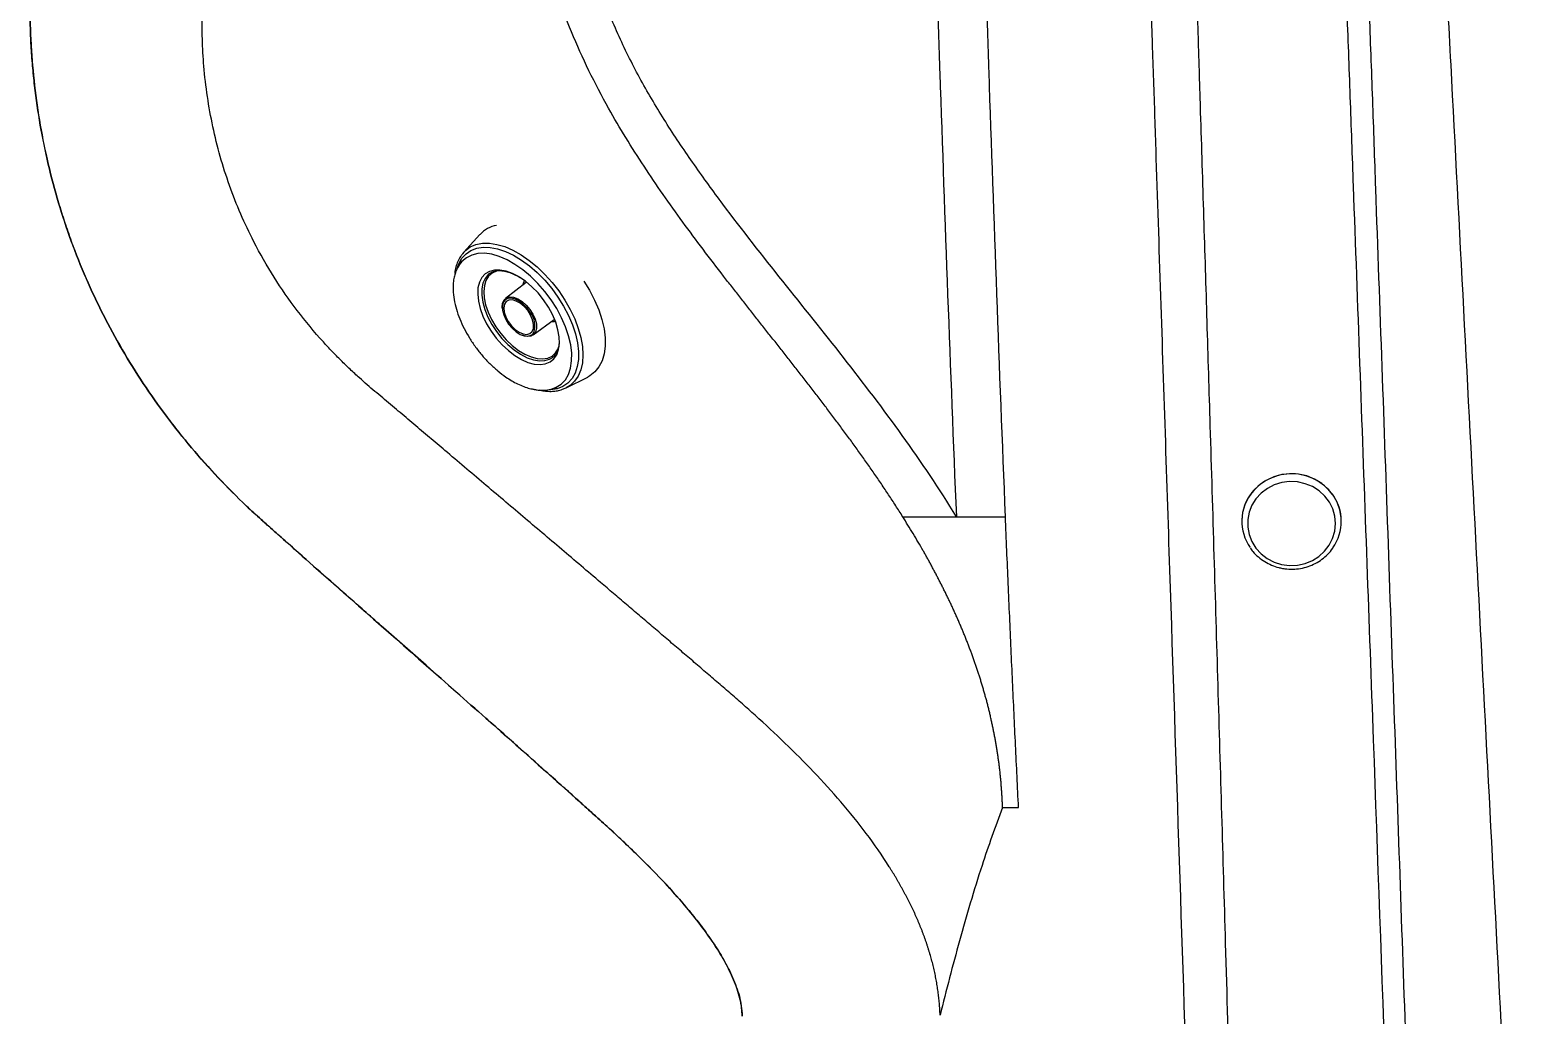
# Model space of a CAD drawing. Extents: x 527 to 611, y 788 to 934.
# Drawn here: x 567.49 to 582.51, y 831.64 to 841.52 of the extents above; entities that cross this region are included whole.
import ezdxf

# ---------------------------------------------------------------- set-up
doc = ezdxf.new("R2010")
doc.units = 0
doc.header["$MEASUREMENT"] = 0
doc.layers.add('1', color=4, linetype='Continuous')
doc.layers.add('GEOMETRY', color=3, linetype='Continuous', lineweight=25)

# ---------------------------------------------------------------- blocks, each defined once
blk = doc.blocks.new('2026_FLAIR')
at = {"layer": 'GEOMETRY'}
for p, q in [((44.938, 36.111), (44.776, 35.933)), ((44.776, 35.933), (44.763, 35.916)), ((44.751, 35.842), (44.721, 35.791)), ((45.032, 35.717), (45.028, 35.714)), ((45.402, 35.629), (45.194, 35.469)), ((45.396, 35.64), (45.339, 35.679)), ((45.406, 35.632), (45.402, 35.629)), ((45.472, 35.102), (45.683, 35.258)), ((45.683, 35.258), (45.687, 35.261)), ((45.662, 34.874), (45.667, 34.877)), ((45.653, 34.558), (45.71, 34.573)), ((45.783, 34.564), (45.804, 34.572)), ((45.804, 34.572), (46.02, 34.68)), ((52.585, 33.241), (52.585, 33.24)), ((53.584, 33.224), (53.584, 33.225))]:
    blk.add_line(p, q, dxfattribs=at)
at = {"layer": 'GEOMETRY', "flags": 128}
for points in [[(45.368, 35.755), (45.289, 35.81), (45.21, 35.855), (45.131, 35.889), (45.056, 35.911), (44.983, 35.921), (44.916, 35.918), (44.855, 35.904), (44.802, 35.877), (44.756, 35.839), (44.72, 35.791), (44.694, 35.732), (44.69, 35.72)], [(44.712, 35.782), (44.725, 35.816), (44.756, 35.871), (44.798, 35.916), (44.847, 35.95), (44.905, 35.972), (44.97, 35.982), (45.04, 35.98), (45.115, 35.966), (45.194, 35.939), (45.274, 35.902), (45.355, 35.853), (45.435, 35.795), (45.513, 35.727), (45.588, 35.651), (45.658, 35.569), (45.721, 35.482), (45.778, 35.391), (45.827, 35.298), (45.867, 35.205), (45.897, 35.112), (45.917, 35.022), (45.927, 34.937), (45.927, 34.857), (45.915, 34.784), (45.894, 34.719), (45.862, 34.664), (45.821, 34.619), (45.771, 34.585), (45.714, 34.563), (45.649, 34.553), (45.647, 34.552)], [(44.776, 35.933), (44.792, 35.949), (44.841, 35.985), (44.898, 36.01), (44.963, 36.023), (45.033, 36.023), (45.108, 36.011), (45.187, 35.988), (45.269, 35.953), (45.351, 35.907), (45.433, 35.85), (45.513, 35.784), (45.59, 35.71), (45.663, 35.629), (45.73, 35.543), (45.791, 35.452), (45.844, 35.358), (45.889, 35.263), (45.925, 35.168), (45.951, 35.075), (45.966, 34.986), (45.971, 34.901), (45.966, 34.823), (45.95, 34.752), (45.924, 34.69), (45.888, 34.638), (45.843, 34.596), (45.804, 34.572)], [(45.339, 35.679), (45.33, 35.685), (45.264, 35.719), (45.2, 35.742), (45.139, 35.753), (45.083, 35.752), (45.033, 35.739), (44.99, 35.714), (44.957, 35.677), (44.932, 35.63), (44.918, 35.574), (44.915, 35.511), (44.922, 35.441), (44.94, 35.368), (44.967, 35.292), (45.004, 35.215), (45.05, 35.141), (45.102, 35.07), (45.16, 35.004), (45.223, 34.946), (45.288, 34.896), (45.354, 34.856), (45.419, 34.827), (45.482, 34.81), (45.541, 34.805), (45.594, 34.812), (45.641, 34.832), (45.679, 34.862), (45.708, 34.904), (45.727, 34.956), (45.736, 35.016), (45.736, 35.017)], [(45.144, 35.75), (45.104, 35.742), (45.06, 35.722), (45.025, 35.691), (44.998, 35.649), (44.982, 35.598), (44.976, 35.538), (44.981, 35.473), (44.995, 35.403)], [(45.467, 34.56), (45.513, 34.552), (45.583, 34.548), (45.647, 34.556), (45.704, 34.577), (45.754, 34.609), (45.795, 34.653), (45.826, 34.706), (45.847, 34.77), (45.858, 34.841), (45.859, 34.92), (45.849, 35.004), (45.828, 35.092), (45.798, 35.183), (45.758, 35.275), (45.709, 35.366), (45.652, 35.454), (45.588, 35.539), (45.519, 35.618), (45.445, 35.691), (45.368, 35.755)], [(45.028, 35.714), (45.021, 35.708), (44.989, 35.67), (44.968, 35.622), (44.957, 35.565), (44.956, 35.501), (44.966, 35.431), (44.987, 35.357), (45.018, 35.282), (45.057, 35.207), (45.105, 35.135), (45.159, 35.067), (45.218, 35.006), (45.281, 34.952), (45.346, 34.908), (45.411, 34.874), (45.474, 34.852), (45.534, 34.842), (45.589, 34.845), (45.637, 34.86), (45.662, 34.874)], [(45.373, 35.618), (45.372, 35.613), (45.371, 35.605)], [(45.372, 35.609), (45.372, 35.611), (45.384, 35.649)], [(45.736, 35.017), (45.734, 35.082), (45.721, 35.154), (45.699, 35.229), (45.666, 35.306), (45.625, 35.381), (45.576, 35.454), (45.521, 35.523), (45.46, 35.585), (45.396, 35.64)], [(45.982, 35.642), (46.038, 35.55), (46.088, 35.452), (46.13, 35.354), (46.161, 35.257), (46.183, 35.163), (46.194, 35.073), (46.194, 34.989), (46.184, 34.911), (46.163, 34.842), (46.132, 34.782), (46.092, 34.732), (46.042, 34.693), (46.02, 34.68)], [(45.163, 35.364), (45.161, 35.382), (45.165, 35.422), (45.18, 35.454), (45.204, 35.475), (45.237, 35.484), (45.275, 35.481), (45.317, 35.466), (45.36, 35.439), (45.402, 35.402), (45.439, 35.359), (45.47, 35.31), (45.492, 35.26), (45.504, 35.212), (45.505, 35.168), (45.496, 35.132), (45.476, 35.105), (45.448, 35.09), (45.412, 35.087), (45.371, 35.096), (45.363, 35.1)], [(45.443, 35.328), (45.411, 35.372), (45.373, 35.411), (45.332, 35.441), (45.291, 35.462), (45.252, 35.471), (45.218, 35.468), (45.191, 35.453), (45.172, 35.429)], [(45.221, 35.238), (45.254, 35.194), (45.292, 35.157), (45.332, 35.129), (45.373, 35.112), (45.409, 35.108), (45.44, 35.116), (45.462, 35.137), (45.475, 35.168), (45.476, 35.208), (45.466, 35.253), (45.446, 35.3), (45.417, 35.346), (45.382, 35.387), (45.342, 35.42), (45.301, 35.442), (45.263, 35.453), (45.228, 35.451), (45.202, 35.436), (45.184, 35.41), (45.177, 35.374), (45.182, 35.331), (45.197, 35.285), (45.221, 35.238)], [(44.995, 35.403), (45.02, 35.33), (45.054, 35.256), (45.097, 35.184), (45.147, 35.116), (45.202, 35.052), (45.262, 34.996), (45.324, 34.947), (45.388, 34.909), (45.451, 34.882), (45.511, 34.866), (45.567, 34.862), (45.618, 34.87), (45.662, 34.89), (45.697, 34.922), (45.723, 34.964), (45.731, 34.985)], [(45.172, 35.429), (45.172, 35.428), (45.163, 35.393), (45.164, 35.351), (45.176, 35.305), (45.197, 35.257), (45.226, 35.211), (45.262, 35.169), (45.301, 35.134), (45.343, 35.108), (45.383, 35.094), (45.42, 35.091), (45.451, 35.099), (45.454, 35.101)], [(45.698, 35.236), (45.686, 35.234), (45.655, 35.234)], [(45.454, 35.101), (45.474, 35.12), (45.478, 35.126)], [(53.584, 33.225), (53.583, 33.266), (53.57, 33.346), (53.543, 33.423), (53.503, 33.494), (53.45, 33.557), (53.388, 33.612), (53.316, 33.655), (53.238, 33.687), (53.155, 33.705), (53.07, 33.71), (52.986, 33.701), (52.905, 33.678), (52.828, 33.643), (52.76, 33.596), (52.7, 33.538), (52.652, 33.472), (52.615, 33.399), (52.593, 33.321), (52.585, 33.241)], [(52.985, 32.8), (53.063, 32.79), (53.143, 32.793), (53.22, 32.81), (53.293, 32.839), (53.359, 32.88), (53.416, 32.932), (53.463, 32.993), (53.497, 33.061), (53.518, 33.134), (53.526, 33.209), (53.519, 33.284), (53.498, 33.357), (53.464, 33.425), (53.417, 33.486), (53.36, 33.538), (53.294, 33.58), (53.221, 33.61), (53.144, 33.627), (53.065, 33.631), (52.987, 33.621), (52.911, 33.598), (52.842, 33.562), (52.78, 33.515), (52.727, 33.459), (52.687, 33.394), (52.659, 33.324), (52.644, 33.249), (52.644, 33.174), (52.658, 33.1), (52.686, 33.029), (52.726, 32.964), (52.778, 32.907), (52.84, 32.86), (52.91, 32.824), (52.985, 32.8)]]:
    blk.add_lwpolyline(points, dxfattribs=at)
at = {"layer": 'GEOMETRY'}
for centre, radius, start, end in [((45.153, 35.913), 0.292, 99.3693, 137.3037), ((45.277, 35.195), 0.213, 341.1068, 38.5606), ((53.084, 33.196), 0.513, 36.7497, 140.8872), ((53.044, 33.233), 0.459, 141.2918, 215.1865), ((53.125, 33.232), 0.459, 324.674, 36.293)]:
    blk.add_arc(centre, radius, start, end, dxfattribs=at)
for points, knots in [([(50.213, 33.278), (50.182, 34.022), (50.154, 34.767), (50.099, 36.256), (50.073, 37), (50.045, 37.838), (50.042, 37.931), (50.036, 38.117), (50.033, 38.21), (50.028, 38.35), (50.027, 38.396), (50.024, 38.489), (50.022, 38.536), (50.017, 38.675), (50.014, 38.768), (50.007, 38.954), (50.003, 39.047), (49.996, 39.234), (49.992, 39.327), (49.987, 39.466), (49.985, 39.513), (49.981, 39.606), (49.98, 39.652), (49.976, 39.745), (49.974, 39.792), (49.969, 39.885), (49.967, 39.931), (49.963, 40.024), (49.961, 40.071), (49.957, 40.164), (49.955, 40.21), (49.952, 40.303), (49.949, 40.35), (49.945, 40.443), (49.943, 40.489), (49.938, 40.582), (49.936, 40.629), (49.932, 40.722), (49.93, 40.768), (49.923, 40.908), (49.918, 41.001), (49.895, 41.466), (49.877, 41.838), (49.859, 42.21)], [0, 0, 0, 0, 0.25, 0.25, 0.5, 0.5, 0.53125, 0.53125, 0.5625, 0.5625, 0.578125, 0.578125, 0.59375, 0.59375, 0.625, 0.625, 0.65625, 0.65625, 0.6875, 0.6875, 0.703125, 0.703125, 0.71875, 0.71875, 0.734375, 0.734375, 0.75, 0.75, 0.765625, 0.765625, 0.78125, 0.78125, 0.796875, 0.796875, 0.8125, 0.8125, 0.828125, 0.828125, 0.84375, 0.84375, 0.875, 0.875, 1, 1, 1, 1]), ([(49.362, 42.186), (49.38, 41.815), (49.399, 41.444), (49.422, 40.98), (49.427, 40.887), (49.434, 40.748), (49.436, 40.702), (49.44, 40.609), (49.442, 40.563), (49.447, 40.47), (49.449, 40.424), (49.454, 40.331), (49.456, 40.284), (49.459, 40.192), (49.461, 40.145), (49.465, 40.052), (49.467, 40.006), (49.471, 39.913), (49.474, 39.867), (49.478, 39.774), (49.48, 39.728), (49.484, 39.635), (49.486, 39.589), (49.489, 39.496), (49.491, 39.449), (49.497, 39.31), (49.501, 39.217), (49.508, 39.032), (49.511, 38.939), (49.518, 38.753), (49.521, 38.661), (49.527, 38.521), (49.528, 38.475), (49.532, 38.382), (49.533, 38.336), (49.538, 38.197), (49.541, 38.104), (49.547, 37.918), (49.55, 37.825), (49.579, 36.99), (49.605, 36.248), (49.66, 34.763), (49.689, 34.02), (49.72, 33.278)], [0, 0, 0, 0, 0.125, 0.125, 0.15625, 0.15625, 0.171875, 0.171875, 0.1875, 0.1875, 0.203125, 0.203125, 0.21875, 0.21875, 0.234375, 0.234375, 0.25, 0.25, 0.265625, 0.265625, 0.28125, 0.28125, 0.296875, 0.296875, 0.3125, 0.3125, 0.34375, 0.34375, 0.375, 0.375, 0.40625, 0.40625, 0.421875, 0.421875, 0.4375, 0.4375, 0.46875, 0.46875, 0.5, 0.5, 0.75, 0.75, 1, 1, 1, 1]), ([(49.362, 42.186), (49.38, 41.815), (49.399, 41.444), (49.422, 40.98), (49.427, 40.887), (49.434, 40.748), (49.436, 40.702), (49.44, 40.609), (49.442, 40.563), (49.447, 40.47), (49.449, 40.424), (49.454, 40.331), (49.456, 40.284), (49.459, 40.192), (49.461, 40.145), (49.465, 40.052), (49.467, 40.006), (49.471, 39.913), (49.474, 39.867), (49.478, 39.774), (49.48, 39.728), (49.484, 39.635), (49.486, 39.589), (49.489, 39.496), (49.491, 39.449), (49.497, 39.31), (49.501, 39.217), (49.508, 39.032), (49.511, 38.939), (49.518, 38.753), (49.521, 38.661), (49.527, 38.521), (49.528, 38.475), (49.532, 38.382), (49.533, 38.336), (49.538, 38.197), (49.541, 38.104), (49.547, 37.918), (49.55, 37.825), (49.579, 36.99), (49.605, 36.248), (49.66, 34.763), (49.689, 34.02), (49.72, 33.278)], [0, 0, 0, 0, 0.125, 0.125, 0.15625, 0.15625, 0.171875, 0.171875, 0.1875, 0.1875, 0.203125, 0.203125, 0.21875, 0.21875, 0.234375, 0.234375, 0.25, 0.25, 0.265625, 0.265625, 0.28125, 0.28125, 0.296875, 0.296875, 0.3125, 0.3125, 0.34375, 0.34375, 0.375, 0.375, 0.40625, 0.40625, 0.421875, 0.421875, 0.4375, 0.4375, 0.46875, 0.46875, 0.5, 0.5, 0.75, 0.75, 1, 1, 1, 1]), ([(54.685, 37.812), (54.664, 38.214), (54.643, 38.617), (54.611, 39.221), (54.6, 39.422), (54.579, 39.825), (54.569, 40.027), (54.558, 40.229)], [0.8185248, 0.8185248, 0.8185248, 0.8185248, 0.8685622, 0.8685622, 0.893581, 0.893581, 0.9185997, 0.9185997, 0.9185997, 0.9185997]), ([(49.182, 33.278), (49.17, 33.297), (49.147, 33.334), (49.111, 33.389), (49.076, 33.444), (49.04, 33.498), (49.004, 33.553), (48.967, 33.607), (48.93, 33.661), (48.893, 33.715), (48.856, 33.769), (48.818, 33.822), (48.78, 33.876), (48.742, 33.929), (48.704, 33.982), (48.666, 34.035), (48.627, 34.088), (48.588, 34.14), (48.549, 34.193), (48.51, 34.245), (48.471, 34.298), (48.431, 34.35), (48.392, 34.402), (48.352, 34.454), (48.312, 34.506), (48.272, 34.558), (48.232, 34.61), (48.192, 34.661), (48.152, 34.713), (48.112, 34.764), (48.071, 34.816), (48.031, 34.867), (47.991, 34.919), (47.95, 34.97), (47.91, 35.022), (47.869, 35.073), (47.828, 35.124), (47.788, 35.176), (47.747, 35.227), (47.707, 35.278), (47.666, 35.33), (47.626, 35.381), (47.585, 35.433), (47.545, 35.484), (47.505, 35.536), (47.465, 35.587), (47.424, 35.639), (47.328, 35.763), (47.177, 35.961), (46.973, 36.234), (46.775, 36.512), (46.583, 36.793), (46.4, 37.081), (46.213, 37.399), (46.028, 37.751), (45.853, 38.14), (45.705, 38.54), (45.598, 38.923), (45.527, 39.286), (45.497, 39.528), (45.485, 39.673), (45.482, 39.722), (45.479, 39.77), (45.476, 39.819), (45.475, 39.868), (45.473, 39.916), (45.473, 39.949), (45.473, 39.965)], [0, 0, 0, 0, 0.00841, 0.01682, 0.025229, 0.033639, 0.042049, 0.050458, 0.058868, 0.067277, 0.075687, 0.084097, 0.092508, 0.100918, 0.109329, 0.117739, 0.12615, 0.13456, 0.14297, 0.151379, 0.159789, 0.168199, 0.176608, 0.185018, 0.193427, 0.201837, 0.210246, 0.218656, 0.227065, 0.235475, 0.243884, 0.252294, 0.260704, 0.269113, 0.277523, 0.285933, 0.294343, 0.302752, 0.311162, 0.319572, 0.327982, 0.336392, 0.344802, 0.353212, 0.361622, 0.370031, 0.378441, 0.386851, 0.430651, 0.474453, 0.518257, 0.562052, 0.605853, 0.649651, 0.704397, 0.759138, 0.813878, 0.868612, 0.912405, 0.956197, 0.962454, 0.968711, 0.974969, 0.981227, 0.987486, 0.993744, 1, 1, 1, 1]), ([(49.72, 33.278), (49.551, 33.559), (49.368, 33.829), (48.987, 34.359), (48.789, 34.618), (48.386, 35.132), (48.181, 35.386), (47.774, 35.897), (47.572, 36.153), (47.279, 36.544), (47.183, 36.676), (46.997, 36.942), (46.906, 37.076), (46.731, 37.35), (46.648, 37.49), (46.49, 37.774), (46.416, 37.919), (46.313, 38.142), (46.28, 38.218), (46.234, 38.332), (46.218, 38.371), (46.189, 38.448), (46.175, 38.486), (46.106, 38.68), (46.06, 38.836), (45.984, 39.153), (45.955, 39.313), (45.925, 39.556), (45.918, 39.637), (45.911, 39.76), (45.909, 39.801), (45.907, 39.863), (45.907, 39.884), (45.906, 39.925), (45.906, 39.946), (45.906, 39.967)], [0, 0, 0, 0, 0.125, 0.125, 0.25, 0.25, 0.375, 0.375, 0.5, 0.5, 0.5625, 0.5625, 0.625, 0.625, 0.6875, 0.6875, 0.75, 0.75, 0.78125, 0.78125, 0.796875, 0.796875, 0.8125, 0.8125, 0.875, 0.875, 0.9375, 0.9375, 0.96875, 0.96875, 0.984375, 0.984375, 0.992188, 0.992188, 1, 1, 1, 1]), ([(49.72, 33.278), (49.551, 33.559), (49.368, 33.829), (48.987, 34.359), (48.789, 34.618), (48.386, 35.132), (48.181, 35.386), (47.774, 35.897), (47.572, 36.153), (47.279, 36.544), (47.183, 36.676), (46.997, 36.942), (46.906, 37.076), (46.731, 37.35), (46.648, 37.49), (46.49, 37.774), (46.416, 37.919), (46.313, 38.142), (46.28, 38.218), (46.234, 38.332), (46.218, 38.371), (46.189, 38.448), (46.175, 38.486), (46.106, 38.68), (46.06, 38.836), (45.984, 39.153), (45.955, 39.313), (45.925, 39.556), (45.918, 39.637), (45.911, 39.76), (45.909, 39.801), (45.907, 39.863), (45.907, 39.884), (45.906, 39.925), (45.906, 39.946), (45.906, 39.967)], [0, 0, 0, 0, 0.125, 0.125, 0.25, 0.25, 0.375, 0.375, 0.5, 0.5, 0.5625, 0.5625, 0.625, 0.625, 0.6875, 0.6875, 0.75, 0.75, 0.78125, 0.78125, 0.796875, 0.796875, 0.8125, 0.8125, 0.875, 0.875, 0.9375, 0.9375, 0.96875, 0.96875, 0.984375, 0.984375, 0.992188, 0.992188, 1, 1, 1, 1]), ([(40.421, 38.407), (40.421, 38.374), (40.421, 38.34), (40.422, 38.272), (40.423, 38.239), (40.426, 38.138), (40.429, 38.071), (40.44, 37.87), (40.452, 37.737), (40.498, 37.339), (40.543, 37.076), (40.635, 36.686), (40.67, 36.556), (40.727, 36.363), (40.748, 36.299), (40.79, 36.171), (40.812, 36.107), (40.928, 35.79), (41.035, 35.545), (41.276, 35.069), (41.41, 34.838), (41.632, 34.504), (41.71, 34.395), (41.831, 34.233), (41.872, 34.18), (41.956, 34.074), (41.999, 34.022), (42.217, 33.765), (42.401, 33.57), (42.643, 33.34), (42.693, 33.295), (42.767, 33.227), (42.792, 33.205), (42.842, 33.161), (42.867, 33.139), (42.992, 33.027), (43.092, 32.939), (43.593, 32.495), (43.995, 32.141), (44.798, 31.434), (45.199, 31.08), (45.698, 30.635), (45.798, 30.545), (45.948, 30.411), (45.997, 30.367), (46.097, 30.277), (46.146, 30.232), (46.295, 30.097), (46.393, 30.006), (46.585, 29.82), (46.679, 29.725), (46.863, 29.53), (46.952, 29.43), (47.079, 29.276), (47.121, 29.223), (47.201, 29.116), (47.24, 29.062), (47.314, 28.951), (47.35, 28.894), (47.416, 28.778), (47.447, 28.718), (47.487, 28.626), (47.5, 28.595), (47.522, 28.532), (47.533, 28.5), (47.55, 28.436), (47.556, 28.403), (47.566, 28.337), (47.569, 28.303), (47.569, 28.269)], [0, 0, 0, 0, 0.007812, 0.007812, 0.015625, 0.015625, 0.03125, 0.03125, 0.0625, 0.0625, 0.125, 0.125, 0.15625, 0.15625, 0.171875, 0.171875, 0.1875, 0.1875, 0.25, 0.25, 0.3125, 0.3125, 0.34375, 0.34375, 0.359375, 0.359375, 0.375, 0.375, 0.4375, 0.4375, 0.453125, 0.453125, 0.460937, 0.460937, 0.46875, 0.46875, 0.5, 0.5, 0.625, 0.625, 0.75, 0.75, 0.78125, 0.78125, 0.796875, 0.796875, 0.8125, 0.8125, 0.84375, 0.84375, 0.875, 0.875, 0.90625, 0.90625, 0.921875, 0.921875, 0.9375, 0.9375, 0.953125, 0.953125, 0.96875, 0.96875, 0.976562, 0.976562, 0.984375, 0.984375, 0.992187, 0.992187, 1, 1, 1, 1]), ([(47.569, 28.269), (47.569, 28.274), (47.569, 28.286), (47.568, 28.303), (47.567, 28.319), (47.565, 28.336), (47.564, 28.353), (47.56, 28.381), (47.553, 28.419), (47.538, 28.483), (47.513, 28.563), (47.464, 28.683), (47.387, 28.834), (47.274, 29.016), (47.133, 29.211), (46.963, 29.418), (46.753, 29.65), (46.496, 29.909), (46.276, 30.115), (46.113, 30.263), (46.014, 30.352), (45.891, 30.462), (45.75, 30.589), (45.555, 30.762), (45.304, 30.986), (44.903, 31.341), (44.455, 31.736), (44.053, 32.09), (43.747, 32.36), (43.487, 32.589), (43.234, 32.813), (43.04, 32.985), (42.906, 33.104), (42.808, 33.191), (42.733, 33.258), (42.668, 33.317), (42.521, 33.455), (42.308, 33.668), (42.039, 33.969), (41.788, 34.284), (41.555, 34.613), (41.343, 34.953), (41.088, 35.423), (40.874, 35.916), (40.705, 36.425), (40.601, 36.814), (40.521, 37.207), (40.473, 37.537), (40.446, 37.803), (40.434, 37.97), (40.427, 38.104), (40.424, 38.204), (40.422, 38.305), (40.421, 38.373), (40.421, 38.407)], [0, 0, 0, 0, 0.001309, 0.00262, 0.003934, 0.005251, 0.006573, 0.0079, 0.011715, 0.015698, 0.023166, 0.031299, 0.046033, 0.062501, 0.081402, 0.102194, 0.124938, 0.154318, 0.187401, 0.195259, 0.205668, 0.21863, 0.233787, 0.249859, 0.279505, 0.312318, 0.374782, 0.419034, 0.437246, 0.470213, 0.499708, 0.516082, 0.530937, 0.541486, 0.546552, 0.55438, 0.562163, 0.593571, 0.624768, 0.656243, 0.687551, 0.718737, 0.74982, 0.81235, 0.843687, 0.875081, 0.906164, 0.93735, 0.952947, 0.968576, 0.976403, 0.984257, 0.99187, 1, 1, 1, 1]), ([(49.557, 28.279), (49.556, 28.289), (49.555, 28.308), (49.554, 28.338), (49.552, 28.368), (49.549, 28.397), (49.547, 28.427), (49.543, 28.456), (49.54, 28.485), (49.536, 28.515), (49.532, 28.544), (49.527, 28.573), (49.523, 28.603), (49.517, 28.632), (49.512, 28.661), (49.506, 28.69), (49.499, 28.719), (49.493, 28.748), (49.486, 28.777), (49.479, 28.806), (49.471, 28.835), (49.463, 28.864), (49.455, 28.892), (49.446, 28.921), (49.437, 28.95), (49.428, 28.978), (49.419, 29.006), (49.409, 29.035), (49.399, 29.063), (49.388, 29.091), (49.378, 29.119), (49.367, 29.147), (49.355, 29.175), (49.344, 29.203), (49.332, 29.231), (49.32, 29.258), (49.308, 29.286), (49.295, 29.313), (49.282, 29.341), (49.269, 29.368), (49.256, 29.395), (49.242, 29.422), (49.229, 29.449), (49.215, 29.476), (49.2, 29.503), (49.186, 29.53), (49.171, 29.557), (49.156, 29.583), (49.141, 29.609), (49.126, 29.636), (49.111, 29.662), (49.095, 29.688), (49.079, 29.714), (49.063, 29.74), (48.981, 29.872), (48.82, 30.102), (48.564, 30.419), (48.289, 30.721), (48.001, 31.01), (47.76, 31.234), (47.573, 31.4), (47.445, 31.512), (47.315, 31.623), (47.186, 31.734), (47.057, 31.845), (46.927, 31.956), (46.797, 32.067), (46.668, 32.177), (46.538, 32.288), (46.408, 32.398), (46.278, 32.509), (46.062, 32.693), (45.758, 32.951), (45.368, 33.281), (44.977, 33.612), (44.665, 33.876), (44.43, 34.075), (44.274, 34.207), (44.118, 34.339), (43.988, 34.449), (43.883, 34.536), (43.805, 34.603), (43.722, 34.676), (43.634, 34.757), (43.543, 34.846), (43.453, 34.937), (43.302, 35.1), (43.1, 35.343), (42.866, 35.679), (42.629, 36.094), (42.411, 36.597), (42.272, 37.09), (42.199, 37.493), (42.17, 37.742), (42.157, 37.934), (42.151, 38.071), (42.149, 38.171), (42.149, 38.236), (42.15, 38.265), (42.15, 38.295), (42.151, 38.324), (42.151, 38.353), (42.152, 38.382), (42.152, 38.402), (42.153, 38.411)], [0, 0, 0, 0, 0.002359, 0.004717, 0.007076, 0.009434, 0.011793, 0.014151, 0.01651, 0.018868, 0.021226, 0.023585, 0.025943, 0.028302, 0.030661, 0.033019, 0.035378, 0.037737, 0.040096, 0.042455, 0.044814, 0.047173, 0.049533, 0.051892, 0.054251, 0.056611, 0.05897, 0.061329, 0.063688, 0.066047, 0.068406, 0.070764, 0.073123, 0.075482, 0.077841, 0.0802, 0.082559, 0.084917, 0.087276, 0.089635, 0.091994, 0.094352, 0.096711, 0.099069, 0.101428, 0.103787, 0.106146, 0.108504, 0.110863, 0.113222, 0.115581, 0.11794, 0.120299, 0.122658, 0.125017, 0.156263, 0.18751, 0.21876, 0.250012, 0.281264, 0.294287, 0.307309, 0.320331, 0.333353, 0.346376, 0.359399, 0.372421, 0.385444, 0.398466, 0.411489, 0.424511, 0.437533, 0.476601, 0.515668, 0.554735, 0.593803, 0.60943, 0.625057, 0.640684, 0.65631, 0.664124, 0.671937, 0.67975, 0.689517, 0.699284, 0.709051, 0.718817, 0.750063, 0.781308, 0.812551, 0.859398, 0.906246, 0.929683, 0.953119, 0.963537, 0.973955, 0.984373, 0.986605, 0.988837, 0.99107, 0.993304, 0.995537, 0.997769, 1, 1, 1, 1]), ([(52.062, 26.749), (51.998, 28.673), (51.934, 30.611), (51.837, 33.536), (51.805, 34.514), (51.756, 35.984), (51.74, 36.475), (51.716, 37.213), (51.708, 37.459), (51.695, 37.828), (51.691, 37.951), (51.685, 38.136), (51.683, 38.198), (51.679, 38.321), (51.677, 38.382), (51.675, 38.444)], [0, 0, 0, 0, 0.5, 0.5, 0.75, 0.75, 0.875, 0.875, 0.9375, 0.9375, 0.96875, 0.96875, 0.984375, 0.984375, 1, 1, 1, 1]), ([(52.554, 24.258), (52.552, 24.327), (52.549, 24.465), (52.543, 24.672), (52.538, 24.879), (52.532, 25.086), (52.526, 25.294), (52.521, 25.501), (52.515, 25.709), (52.497, 26.359), (52.467, 27.454), (52.413, 29.342), (52.347, 31.585), (52.285, 33.668), (52.237, 35.236), (52.205, 36.284), (52.18, 37.072), (52.164, 37.597), (52.156, 37.86), (52.148, 38.124), (52.142, 38.299), (52.139, 38.387)], [0, 0, 0, 0, 0.014907, 0.029813, 0.044719, 0.059626, 0.074532, 0.089439, 0.104346, 0.119252, 0.229339, 0.339426, 0.522905, 0.706387, 0.779781, 0.853176, 0.92657, 0.944922, 0.963268, 0.98161, 1, 1, 1, 1]), ([(53.638, 38.387), (53.643, 38.238), (53.649, 38.088), (53.66, 37.789), (53.676, 37.341), (53.692, 36.894), (53.725, 36), (53.746, 35.405), (53.789, 34.217), (53.811, 33.624), (53.853, 32.441), (53.875, 31.851), (53.981, 28.907), (54.066, 26.572), (54.149, 24.258)], [0, 0, 0, 0, 0.03125, 0.03125, 0.0625, 0.125, 0.125, 0.25, 0.25, 0.375, 0.375, 0.5, 0.5, 1, 1, 1, 1]), ([(54.366, 24.222), (54.346, 24.801), (54.326, 25.381), (54.285, 26.544), (54.264, 27.127), (54.202, 28.88), (54.161, 30.053), (54.098, 31.821), (54.077, 32.412), (54.036, 33.596), (54.015, 34.189), (53.973, 35.377), (53.951, 35.973), (53.92, 36.867), (53.904, 37.315), (53.888, 37.763), (53.877, 38.062), (53.872, 38.212), (53.867, 38.362)], [0, 0, 0, 0, 0.125, 0.125, 0.25, 0.25, 0.5, 0.5, 0.625, 0.625, 0.75, 0.75, 0.875, 0.875, 0.9375, 0.96875, 0.96875, 1, 1, 1, 1]), ([(55.439, 23.42), (55.359, 24.954), (55.278, 26.498), (55.028, 31.269), (54.857, 34.526), (54.685, 37.812)], [0.2117102, 0.2117102, 0.2117102, 0.2117102, 0.4092624, 0.4092624, 0.8185248, 0.8185248, 0.8185248, 0.8185248]), ([(44.763, 35.916), (44.756, 35.908), (44.737, 35.884), (44.714, 35.84), (44.695, 35.784), (44.685, 35.744), (44.684, 35.721), (44.684, 35.719)], [0, 0, 0, 0, 0.158736, 0.433589, 0.706885, 0.985374, 1, 1, 1, 1]), ([(44.721, 35.791), (44.71, 35.772), (44.697, 35.749), (44.69, 35.72), (44.689, 35.715)], [0, 0, 0, 0, 0.816308, 1, 1, 1, 1]), ([(45.029, 35.714), (45.032, 35.716), (45.044, 35.728), (45.074, 35.74), (45.118, 35.749), (45.169, 35.746), (45.223, 35.734), (45.281, 35.711), (45.321, 35.691), (45.341, 35.676), (45.342, 35.676)], [0, 0, 0, 0, 0.0446205, 0.2124074, 0.3780572, 0.5361197, 0.6900338, 0.8426671, 0.995174, 1, 1, 1, 1]), ([(44.689, 35.715), (44.684, 35.7), (44.674, 35.667), (44.669, 35.612), (44.668, 35.542), (44.676, 35.459), (44.699, 35.361), (44.733, 35.264), (44.777, 35.167), (44.831, 35.072), (44.892, 34.98), (44.961, 34.893), (45.036, 34.813), (45.116, 34.741), (45.19, 34.684), (45.257, 34.642), (45.317, 34.609), (45.376, 34.584), (45.425, 34.567), (45.451, 34.562), (45.458, 34.56)], [0, 0, 0, 0, 0.0411211, 0.0899553, 0.1328663, 0.2044325, 0.2722777, 0.3385588, 0.4037496, 0.4688756, 0.5339858, 0.5990924, 0.6642073, 0.7293788, 0.7956324, 0.8406874, 0.8864414, 0.9358958, 0.9818118, 1, 1, 1, 1]), ([(45.732, 35.029), (45.731, 35.014), (45.729, 34.982), (45.716, 34.941), (45.695, 34.905), (45.677, 34.883), (45.664, 34.876), (45.662, 34.875)], [0, 0, 0, 0, 0.199888, 0.447494, 0.69828, 0.957483, 1, 1, 1, 1]), ([(45.458, 34.56), (45.473, 34.557), (45.514, 34.548), (45.58, 34.544), (45.627, 34.553), (45.652, 34.558)], [0, 0, 0, 0, 0.212749, 0.581984, 1, 1, 1, 1]), ([(45.534, 34.55), (45.536, 34.549), (45.557, 34.543), (45.597, 34.538), (45.651, 34.535), (45.703, 34.54), (45.747, 34.549), (45.773, 34.56), (45.783, 34.564)], [0, 0, 0, 0, 0.025668, 0.233741, 0.45081, 0.659026, 0.865121, 1, 1, 1, 1]), ([(49.182, 33.278), (49.184, 33.278), (49.188, 33.278), (49.195, 33.278), (49.203, 33.278), (49.211, 33.278), (49.219, 33.278), (49.228, 33.278), (49.238, 33.278), (49.248, 33.278), (49.259, 33.278), (49.27, 33.278), (49.281, 33.278), (49.293, 33.278), (49.306, 33.278), (49.319, 33.278), (49.333, 33.278), (49.347, 33.278), (49.362, 33.278), (49.377, 33.278), (49.393, 33.278), (49.415, 33.278), (49.444, 33.278), (49.481, 33.278), (49.52, 33.278), (49.557, 33.278), (49.592, 33.278), (49.623, 33.278), (49.655, 33.278), (49.688, 33.278), (49.709, 33.278), (49.72, 33.278)], [0, 0, 0, 0, 0.021283, 0.042925, 0.064935, 0.087316, 0.110074, 0.133214, 0.156743, 0.180663, 0.204982, 0.229702, 0.254829, 0.280367, 0.306321, 0.332696, 0.359495, 0.386723, 0.414384, 0.442482, 0.471022, 0.500008, 0.559413, 0.620862, 0.684383, 0.750007, 0.799787, 0.849674, 0.899671, 0.949779, 1, 1, 1, 1]), ([(50.184, 30.36), (50.183, 30.374), (50.182, 30.402), (50.18, 30.443), (50.178, 30.484), (50.175, 30.525), (50.172, 30.566), (50.169, 30.608), (50.165, 30.649), (50.161, 30.69), (50.157, 30.731), (50.152, 30.772), (50.147, 30.813), (50.141, 30.854), (50.135, 30.894), (50.129, 30.935), (50.122, 30.976), (50.115, 31.017), (50.108, 31.057), (50.1, 31.098), (50.092, 31.138), (50.084, 31.179), (50.075, 31.219), (50.066, 31.259), (50.057, 31.3), (50.047, 31.34), (50.037, 31.38), (50.027, 31.42), (50.016, 31.46), (50.005, 31.499), (49.994, 31.539), (49.982, 31.579), (49.97, 31.618), (49.958, 31.658), (49.945, 31.697), (49.932, 31.736), (49.919, 31.775), (49.906, 31.814), (49.892, 31.853), (49.878, 31.892), (49.864, 31.931), (49.849, 31.97), (49.835, 32.008), (49.819, 32.046), (49.804, 32.085), (49.788, 32.123), (49.773, 32.161), (49.756, 32.199), (49.74, 32.237), (49.723, 32.275), (49.706, 32.313), (49.689, 32.35), (49.672, 32.388), (49.654, 32.425), (49.637, 32.462), (49.619, 32.499), (49.6, 32.536), (49.582, 32.573), (49.563, 32.61), (49.544, 32.647), (49.525, 32.683), (49.506, 32.72), (49.487, 32.756), (49.467, 32.793), (49.447, 32.829), (49.427, 32.865), (49.407, 32.901), (49.377, 32.954), (49.337, 33.023), (49.286, 33.109), (49.234, 33.194), (49.199, 33.25), (49.182, 33.278)], [0, 0, 0, 0, 0.01322, 0.02644, 0.039661, 0.052883, 0.066105, 0.079327, 0.09255, 0.105773, 0.118996, 0.132219, 0.145443, 0.158666, 0.171889, 0.185112, 0.198335, 0.211558, 0.22478, 0.238001, 0.251223, 0.264443, 0.277664, 0.290884, 0.304104, 0.317324, 0.330543, 0.343762, 0.356981, 0.3702, 0.383419, 0.396638, 0.409857, 0.423077, 0.436297, 0.449517, 0.462738, 0.475959, 0.48918, 0.502401, 0.515623, 0.528845, 0.542067, 0.555289, 0.568511, 0.581733, 0.594955, 0.608177, 0.621398, 0.63462, 0.647841, 0.661062, 0.674282, 0.687502, 0.700722, 0.713942, 0.727162, 0.740382, 0.753602, 0.766822, 0.780043, 0.793264, 0.806485, 0.819707, 0.832928, 0.84615, 0.859372, 0.872593, 0.904446, 0.936297, 0.968148, 1, 1, 1, 1]), ([(49.72, 33.278), (49.724, 33.278), (49.733, 33.278), (49.746, 33.278), (49.759, 33.278), (49.771, 33.278), (49.783, 33.278), (49.796, 33.278), (49.807, 33.278), (49.819, 33.278), (49.83, 33.278), (49.841, 33.278), (49.852, 33.278), (49.863, 33.278), (49.873, 33.278), (49.884, 33.278), (49.893, 33.278), (49.903, 33.278), (49.913, 33.278), (49.922, 33.278), (49.931, 33.278), (49.939, 33.278), (49.948, 33.278), (49.956, 33.278), (49.964, 33.278), (49.972, 33.278), (49.979, 33.278), (49.986, 33.278), (49.993, 33.278), (50, 33.278), (50.007, 33.278), (50.013, 33.278), (50.019, 33.278), (50.025, 33.278), (50.03, 33.278), (50.036, 33.278), (50.047, 33.278), (50.064, 33.278), (50.086, 33.278), (50.106, 33.278), (50.124, 33.278), (50.141, 33.278), (50.156, 33.278), (50.17, 33.278), (50.181, 33.278), (50.192, 33.278), (50.2, 33.278), (50.207, 33.278), (50.211, 33.278), (50.213, 33.278)], [0, 0, 0, 0, 0.018797, 0.037328, 0.055594, 0.073594, 0.091329, 0.108799, 0.126003, 0.142942, 0.159616, 0.176024, 0.192167, 0.208044, 0.223656, 0.239003, 0.254085, 0.268901, 0.283452, 0.297737, 0.311757, 0.325512, 0.339002, 0.352226, 0.365185, 0.377879, 0.390307, 0.402471, 0.414369, 0.426001, 0.437369, 0.448471, 0.459308, 0.46988, 0.480186, 0.490227, 0.500003, 0.54429, 0.5881, 0.631433, 0.674288, 0.716668, 0.758571, 0.799998, 0.840949, 0.881425, 0.921425, 0.96095, 1, 1, 1, 1]), ([(50.344, 30.36), (50.339, 30.464), (50.329, 30.673), (50.314, 30.987), (50.299, 31.305), (50.284, 31.626), (50.269, 31.95), (50.255, 32.278), (50.241, 32.608), (50.226, 32.942), (50.217, 33.166), (50.213, 33.278)], [0, 0, 0, 0, 0.106731, 0.214557, 0.323477, 0.433493, 0.544603, 0.656809, 0.770111, 0.884507, 1, 1, 1, 1]), ([(52.671, 32.966), (52.679, 32.953), (52.702, 32.92), (52.751, 32.873), (52.814, 32.827), (52.882, 32.792), (52.937, 32.773), (52.967, 32.766), (52.973, 32.765)], [0, 0, 0, 0, 0.124376, 0.333284, 0.542502, 0.752034, 0.951282, 1, 1, 1, 1]), ([(52.973, 32.765), (52.987, 32.762), (53.028, 32.754), (53.096, 32.751), (53.175, 32.758), (53.251, 32.777), (53.324, 32.808), (53.391, 32.85), (53.449, 32.901), (53.485, 32.94), (53.498, 32.963), (53.499, 32.963)], [0, 0, 0, 0, 0.0742459, 0.2059799, 0.3378654, 0.4697865, 0.6016911, 0.733528, 0.8652453, 0.9967959, 1, 1, 1, 1]), ([(50.184, 30.36), (50.109, 30.167), (49.952, 29.721), (49.747, 29.028), (49.619, 28.527), (49.557, 28.279)], [0.0588235, 0.0588235, 0.0588235, 0.0588235, 0.25, 0.5, 0.7462232, 0.7462232, 0.7462232, 0.7462232])]:
    blk.add_open_spline(points, degree=3, knots=knots, dxfattribs=at)
blk.add_open_spline([(50.184, 30.36), (50.234, 30.36), (50.287, 30.36), (50.344, 30.36)], degree=3, dxfattribs=at)

msp = doc.modelspace()

# ---------------------------------------------------------------- block references
at = {"layer": '1'}
msp.add_blockref('2026_FLAIR', (527.067, 803.363), dxfattribs=at)

doc.saveas('drawing.dxf')
